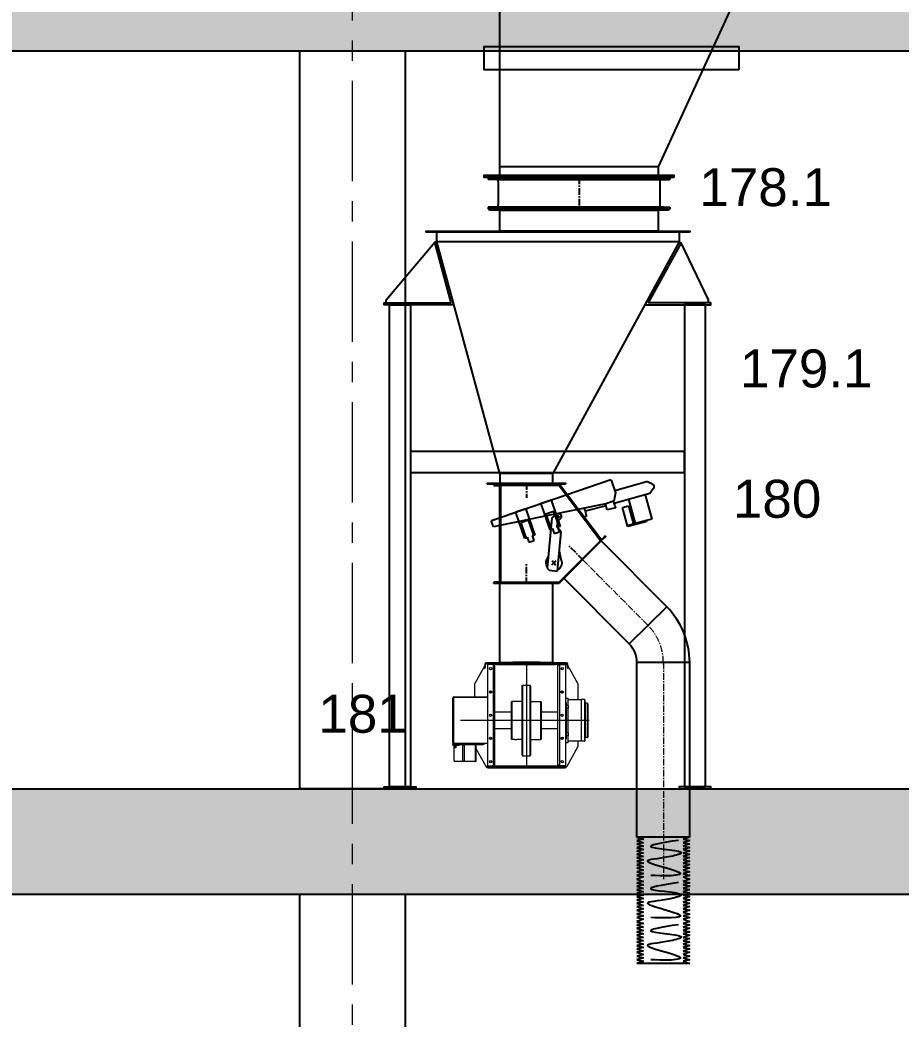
# Model space of a CAD drawing. Header units: millimetres. Extents: x 3220 to 226993, y 817 to 176024.
# Drawn here: x 81045 to 85226, y 23050 to 27788 of the extents above; entities that cross this region are included whole.
import ezdxf

# ---------------------------------------------------------------- set-up
doc = ezdxf.new("R2010")
doc.units = ezdxf.units.MM
doc.linetypes.add('AXES', pattern=[50.8, 31.75, -6.35, 6.35, -6.35])
doc.layers.add('1', color=7, linetype='Continuous')
doc.layers.add('Repère', color=76, linetype='Continuous')
doc.layers.add('Axe', color=1, linetype='AXES', lineweight=9)
doc.layers.add('Gewinde(DIN)', color=160, linetype='Continuous', lineweight=25)
doc.layers.add('Sichtbare Kanten(DIN)', color=7, linetype='Continuous', lineweight=50, true_color=0x3f3f3f)
doc.layers.add('Sichtbare tangentiale Kanten(DIN)', color=7, linetype='Continuous', lineweight=50, true_color=0x3f3f3f)
doc.styles.get("Standard").update_dxf_attribs({"font": 'arial.ttf'})
pattern_1 = [(50, (0, 1000), (546.554, -47.817), [57.15, -628.65]), (355, (0, 1000), (-105.73, 573.17), [45.72, -502.922]), (100.4514, (45.55, 996), (440.824, 525.353), [48.57, -534.27]), (46.1842, (0, 1152.4), (813.237, -126.127), [85.725, -942.975]), (96.6356, (67.8, 1141.9), (712.212, 742.278), [72.855, -801.407]), (351.184, (0, 1152.4), (712.212, 742.28), [68.58, -754.38]), (21, (76.2, 1114.3), (454.843, -306.796), [57.15, -628.65]), (326, (76.2, 1114.3), (185.406, 552.564), [45.72, -502.92]), (71.4514, (114.1, 1088.73), (640.249, 245.768), [48.57, -534.27]), (37.5, (0, 1000), (9.2658, 253.6651), [0, -496.824, 0, -510.54, 0, -504.825]), (7.5, (0, 1000), (200.459, 300.5417), [0, -291.084, 0, -485.394, 0, -192.405]), (327.5, (-169.93, 1000), (406.7718, -17.1862), [0, -190.5, 0, -594.36, 0, -788.67]), (317.5, (-246.13, 1000), (444.3875, 76.2795), [0, -247.65, 0, -394.716, 0, -560.07])]

# ---------------------------------------------------------------- blocks, each defined once
blk = doc.blocks.new('section 9-7')
h = blk.add_hatch()
h.set_pattern_fill('AR-CONC', color=256, scale=3)
h.set_pattern_definition(pattern_1)
h.paths.add_polyline_path([(0, 8500), (-250, 8500), (-250, 4000), (0, 4000)])
h.paths.add_polyline_path([(250, 8500), (0, 8500), (0, 4000), (250, 4000)])
h.paths.add_polyline_path([(0, 9000), (-250, 9000), (-250, 8500), (0, 8500)])
h.paths.add_polyline_path([(3000, 9000), (0, 9000), (0, 8500), (250, 8500), (3000, 8500)])
h.paths.add_polyline_path([(6000, 9000), (3000, 9000), (3000, 8500), (6000, 8500)])
h.paths.add_polyline_path([(9000, 9000), (6000, 9000), (6000, 8500), (9000, 8500)])
h.paths.add_polyline_path([(12000, 9000), (9000, 9000), (9000, 8500), (12000, 8500)])
h.paths.add_polyline_path([(15000, 9000), (12000, 9000), (12000, 8500), (15000, 8500)])
h.paths.add_polyline_path([(15000, 9000), (15000, 8500), (15250, 8500), (17750, 8500), (15000, 8500)])
h.paths.add_polyline_path([(15000, 8500), (14750, 8500), (14750, 4000), (15000, 4000)])
h.paths.add_polyline_path([(15250, 8500), (15000, 8500), (15000, 4000), (15250, 4000)])
h.paths.add_polyline_path([(15250, 9000), (15000, 9000), (15000, 8500), (15250, 8500)], flags=17)
h = blk.add_hatch()
h.set_pattern_fill('AR-CONC', color=256, scale=3)
h.set_pattern_definition(pattern_1)
h.paths.add_polyline_path([(0, 4500), (-250, 4500), (-250, 0), (0, 0)])
h.paths.add_polyline_path([(250, 4500), (0, 4500), (0, 0), (250, 0)])
h.paths.add_polyline_path([(0, 5000), (-250, 5000), (-250, 4500), (0, 4500)])
h.paths.add_polyline_path([(3000, 5000), (0, 5000), (0, 4500), (250, 4500), (3000, 4500)])
h.paths.add_polyline_path([(6000, 5000), (3000, 5000), (3000, 4500), (3250, 4500), (6000, 4500)])
h.paths.add_polyline_path([(9000, 5000), (6000, 5000), (6000, 4500), (6250, 4500), (9000, 4500)])
h.paths.add_polyline_path([(12000, 5000), (9000, 5000), (9000, 4500), (9250, 4500), (12000, 4500)])
h.paths.add_polyline_path([(15000, 5000), (12000, 5000), (12000, 4500), (12250, 4500), (15000, 4500)])
h.paths.add_polyline_path([(14750, 5000), (15000, 5000), (15000, 4500), (14750, 4500)])
h.paths.add_polyline_path([(15000, 5000), (14750, 5000), (14750, 4500), (15000, 4500)], flags=17)
h.paths.add_polyline_path([(15250, 5000), (15000, 5000), (15000, 4500), (15250, 4500)])
h.paths.add_polyline_path([(15250, 4500), (15000, 4500), (15000, 0), (15250, 0)])
h.paths.add_polyline_path([(15000, 4500), (14750, 4500), (14750, 0), (15000, 0)])
blk.add_line((250, 8500), (14750, 8500))
at = {"color": 0}
for points in [[(5750, 8500), (6250, 8500), (6250, 5000), (5750, 5000)], [(5750, 4500), (6250, 4500), (6250, 0), (5750, 0)]]:
    blk.add_lwpolyline(points, close=True, dxfattribs=at)
for points in [[(-250, 0), (-250, 5000), (15250, 5000)], [(250, 0), (250, 4500), (15250, 4500)]]:
    blk.add_lwpolyline(points)
at = {"layer": 'Axe', "ltscale": 15}
blk.add_line((6000, -500), (6000, 33046.2), dxfattribs=at)
blk = doc.blocks.new('cone produit finie  L')
at = {"color": 1}
for p, q in [((0, 0), (0, -50)), ((3000, 0), (3000, -50))]:
    blk.add_line(p, q, dxfattribs=at)
at = {"color": 4}
for p, q in [((100, 0), (2900, 0)), ((375, -560), (100, 0)), ((1575, -2399.8), (2900, 0)), ((375, -1844.8), (375, -560)), ((375, -2399.8), (375, -1844.8)), ((275, -4249.8), (275, -2399.8)), ((275, -2399.8), (1675, -2399.8)), ((1675, -2399.8), (675, -4249.8)), ((275, -4289.8), (275, -4249.8)), ((275, -4249.8), (675, -4249.8)), ((675, -4289.8), (675, -4249.8))]:
    blk.add_line(p, q, dxfattribs=at)
for points in [[(290, -799.8), (2645.1, -799.8), (2645.1, -689.8), (290, -689.8)], [(290, -1449.8), (2313.3, -1453.4), (2313.3, -1343.4), (290, -1339.8)], [(290, -2054.8), (2007.9, -2054.8), (2007.9, -1944.8), (290, -1944.8)], [(200, -2654.8), (1617.9, -2654.8), (1617.9, -2544.8), (200, -2544.8)], [(200, -3154.8), (1366, -3154.8), (1366, -3044.8), (200, -3044.8)], [(200, -3654.8), (1114.1, -3654.8), (1114.1, -3544.8), (200, -3544.8)], [(200, -4299.8), (750, -4299.8), (750, -4289.8), (200, -4289.8)]]:
    blk.add_lwpolyline(points, close=True, dxfattribs=at)
blk = doc.blocks.new('cône produit finie 2 L')
at = {"color": 1}
for p, q in [((0, 0), (0, -50)), ((3000, 0), (3000, -50))]:
    blk.add_line(p, q, dxfattribs=at)
at = {"color": 4}
for p, q in [((800, -1339.8), (100, 0)), ((100, 0), (2900, 0)), ((2200, -1339.8), (2900, 0)), ((800, -2399.8), (800, -1339.8)), ((2200, -2399.8), (2200, -1339.8)), ((2200, -1944.8), (800, -1944.8)), ((700, -4249.8), (700, -2399.8)), ((700, -2399.8), (2300, -2399.8)), ((2300, -2399.8), (1450, -4249.8)), ((700, -4289.8), (700, -4249.8)), ((1450, -4249.8), (700, -4249.8)), ((1450, -4249.8), (1450, -4289.8))]:
    blk.add_line(p, q, dxfattribs=at)
for points in [[(2635.5, -799.8), (364.5, -799.8), (364.5, -689.8), (2635.5, -689.8)], [(2285, -1449.8), (715, -1449.8), (715, -1339.8), (2285, -1339.8)], [(2285, -2054.8), (715, -2054.8), (715, -1944.8), (2285, -1944.8)], [(2261.7, -2789.8), (625, -2789.8), (625, -2679.8), (2261.7, -2679.8)], [(2047.6, -3289.8), (625, -3289.8), (625, -3179.8), (2047.6, -3179.8)], [(1833.5, -3789.8), (625, -3789.8), (625, -3679.8), (1833.5, -3679.8)], [(1525, -4299.8), (625, -4299.8), (625, -4289.8), (1525, -4289.8)]]:
    blk.add_lwpolyline(points, close=True, dxfattribs=at)
blk = doc.blocks.new('157')
at = {"color": 6}
for p, q in [((-431.5, 0), (-431.5, -9.3)), ((413, 0), (-431.5, 0)), ((-413, 0), (431.5, 0)), ((-375, -9.3), (-375, 0)), ((375, -9.3), (375, 0)), ((431.5, 0), (431.5, -9.3)), ((-381.9, -9.3), (-431.5, -9.3)), ((-383, -20.8), (-383, -129.2)), ((-381.9, -9.3), (401, -9.3)), ((381.9, -9.3), (431.5, -9.3)), ((383, -20.8), (383, -129.2)), ((-431.5, -140.7), (-431.5, -150)), ((-381.9, -140.7), (-431.5, -140.7)), ((401, -140.7), (-381.9, -140.7)), ((-375, -140.7), (-375, -150)), ((375, -140.7), (375, -150)), ((381.9, -140.7), (431.5, -140.7)), ((431.5, -140.7), (431.5, -150)), ((413, -150), (-431.5, -150)), ((-413, -150), (431.5, -150))]:
    blk.add_line(p, q, dxfattribs=at)
for centre, start, end in [((-394.5, -20.8), 0, 90), ((394.5, -20.8), 90, 180), ((-394.5, -129.2), 270, 0), ((394.5, -129.2), 180, 270)]:
    blk.add_arc(centre, 11.5, start, end, dxfattribs=at)
at = {"layer": 'Axe', "lineweight": -3}
blk.add_line((0, 0), (0, -150), dxfattribs=at)
blk = doc.blocks.new('178.1 L')
blk.add_blockref('157', (0, 0))
blk = doc.blocks.new('179.1 L')
at = {"color": 34}
for p, q in [((475, -110), (475, -155)), ((-675, -155, 0), (-684.6, -157.6, 0)), ((475, -155), (-675, -155)), ((475, -155), (-125, -1255, 0)), ((483.8, -159.8), (328.2, -445, 0)), ((-125, -1255, 0), (-375, -1255, 0)), ((-125, -1300, 0), (-125, -1255, 0))]:
    blk.add_line(p, q, dxfattribs=at)
for points in [[(425, -6), (-425, -6), (-425, 0), (425, 0)], [(-375, -6), (375, -6), (375, -105), (-375, -105)], [(-800, -2740.2), (-900, -2740.2), (-900, -455), (-800, -455)], [(-775, -2750.2), (-925, -2750.2), (-925, -2740.2), (-775, -2740.2)]]:
    blk.add_lwpolyline(points, close=True, dxfattribs=at)
at = {"color": 34, "elevation": 0}
for points in [[(525, -110), (-725, -110), (-725, -105), (525, -105)], [(500, -2740.2), (600, -2740.2), (600, -455), (500, -455)], [(-800, -1150.2), (-800, -1250.2), (500, -1250.2), (500, -1150.2)], [(-65, -1305), (-435, -1305), (-435, -1300), (-65, -1300)], [(475, -2750.2), (625, -2750.2), (625, -2740.2), (475, -2740.2)]]:
    blk.add_lwpolyline(points, close=True, dxfattribs=at)
for points in [[(-375, -1255), (-675, -155), (-675, -110)], [(-606.3, -445), (-684.6, -157.6)], [(475, -155), (483.8, -159.8)], [(615, -445), (615, -430), (483.8, -159.8)], [(311.4, -455), (625, -455), (625, -445), (328.2, -445)], [(-375, -1255), (-375, -1300)]]:
    blk.add_lwpolyline(points, dxfattribs=at)
at = {"color": 34}
for points in [[(-915, -445), (-915, -430), (-684.6, -157.6)], [(-593.2, -455), (-925, -455), (-925, -445), (-606.3, -445)]]:
    blk.add_lwpolyline(points, dxfattribs=at)
blk = doc.blocks.new('101 1')
for p, q in [((-35446.8, 296053.1, 0), (-35448.9, 296050.9, 0)), ((-35448.9, 296050.9, 0), (-35433.8, 296035.8, 0)), ((-35446.8, 296053.1, 0), (-35432.1, 296038.4, 0)), ((-35425.3, 296038.7, 0), (-35420.8, 296044.7, 0)), ((-35432.1, 296038.4, 0), (-35431.9, 296038.2, 0))]:
    blk.add_line(p, q)
for centre, radius, start, end in [((-35428.9, 296042.3, 0), 8.08, 232.9996, 315), ((-35428.9, 296042.3, 0), 8.08, 232.9996, 315), ((-35428.9, 296042.2, 0), 5.01, 230.8139, 315.4498), ((-35428.9, 296042.3, 0), 5.05, 315, 315.2762)]:
    blk.add_arc(centre, radius, start, end)
at = {"layer": '1', "color": 5, "linetype": 'Continuous'}
for p, q in [((-35667.9, 296301.3, 0), (-35642.8, 296311.2, 0)), ((-35491.8, 296268.4, 0), (-35642.8, 296311.2, 0)), ((-35475, 296317.2, 0), (-35495.2, 296258.5, 0)), ((-35474, 296320, 0), (-35475, 296317.2, 0)), ((-35474, 296320, 0), (-35154.7, 296210.1, 0)), ((-35674.7, 296276.7, 0), (-35658.2, 296255.3, 0)), ((-35636.1, 296249.1, 0), (-35668.1, 296133.5, 0)), ((-35658.2, 296255.3, 0), (-35489.6, 296207.6, 0)), ((-35495.2, 296258.5, 0), (-35487.7, 296218.9, 0)), ((-35591, 296112.2, 0), (-35559.1, 296227.2, 0)), ((-35557.3, 296196.2, 0), (-35581.3, 296109.5, 0)), ((-35528.4, 296188.2, 0), (-35557.3, 296196.2, 0)), ((-35552.4, 296101.5, 0), (-35528.4, 296188.2, 0)), ((-35491.7, 296199.8, 0), (-35495.2, 296187.3, 0)), ((-35495.2, 296187.3, 0), (-35456.6, 296176.7, 0)), ((-35491.7, 296199.8, 0), (-35486.5, 296218.5, 0)), ((-35487.7, 296218.9, 0), (-35486.5, 296218.5, 0)), ((-35486.5, 296218.5, 0), (-35449.8, 296205.9, 0)), ((-35456.6, 296176.7, 0), (-35448.6, 296205.7, 0)), ((-35451, 296196.9, 0), (-35351.7, 296170.5, 0)), ((-35449.8, 296205.9, 0), (-35175.4, 296149.8, 0)), ((-35190.6, 296222.4, 0), (-35233.3, 296098.5, 0)), ((-35142.4, 296209, 0), (-35189.7, 296225.2, 0)), ((-35186, 296082.3, 0), (-35143.4, 296206.1, 0)), ((-35154.7, 296210.1, 0), (-34907.1, 296124.9, 0)), ((-35143.4, 296206.1, 0), (-35142.4, 296209, 0)), ((-35351.7, 296170.5, 0), (-35357, 296151.6, 0)), ((-35353.1, 296145.4, 0), (-35346, 296144, 0)), ((-35351.7, 296170.5, 0), (-35347.7, 296185, 0)), ((-35227.9, 296098.8, 0), (-35203.5, 296169.7, 0)), ((-35213.7, 296156.4, 0), (-35192.7, 296138.7, 0)), ((-35203.5, 296169.7, 0), (-35165.7, 296156.7, 0)), ((-35192.7, 296138.7, 0), (-35171.2, 295901.1, 0)), ((-35165.7, 296156.7, 0), (-35190.1, 296085.8, 0)), ((-35175.4, 296149.8, 0), (-34916.3, 296096.9, 0)), ((-35070.7, 296181.1, 0), (-35113.3, 296057.2, 0)), ((-35069.7, 296183.9, 0), (-35070.7, 296181.1, 0)), ((-35022.4, 296167.7, 0), (-35069.7, 296183.9, 0)), ((-35066.1, 296041, 0), (-35023.4, 296164.8, 0)), ((-35023.4, 296164.8, 0), (-35022.4, 296167.7, 0)), ((-35668.1, 296133.5, 0), (-35642.8, 296126.5, 0)), ((-35642.8, 296126.5, 0), (-35643.9, 296122.5, 0)), ((-35643.9, 296122.5, 0), (-35553.5, 296097.5, 0)), ((-35552.4, 296101.5, 0), (-35642.8, 296126.5, 0)), ((-35642.8, 296126.5, 0), (-35591, 296112.2, 0)), ((-35581.3, 296109.5, 0), (-35552.4, 296101.5, 0)), ((-35233.3, 296098.5, 0), (-35221.9, 296094.6, 0)), ((-35229.4, 296072.9, 0), (-35221.3, 296096.5, 0)), ((-35221.3, 296096.5, 0), (-35227.9, 296098.8, 0)), ((-35227.1, 296085.3, 0), (-35218.9, 296095.1, 0)), ((-35218.9, 296095.1, 0), (-35222.1, 296130, 0)), ((-35108, 296057.5, 0), (-35083.5, 296128.4, 0)), ((-35083.5, 296128.4, 0), (-35045.7, 296115.4, 0)), ((-35045.7, 296115.4, 0), (-35070.1, 296044.5, 0)), ((-34916.3, 296096.9, 0), (-34907.7, 296121.9, 0)), ((-34907.7, 296121.9, 0), (-34906.7, 296124.8, 0)), ((-35237, 296073.4, 0), (-35227.1, 296085.3, 0)), ((-35220.1, 295886.7, 0), (-35237, 296073.4, 0)), ((-35204.8, 296064.4, 0), (-35229.4, 296072.9, 0)), ((-35196.7, 296088.1, 0), (-35204.8, 296064.4, 0)), ((-35197.3, 296086.2, 0), (-35186, 296082.3, 0)), ((-35190.1, 296085.8, 0), (-35196.7, 296088.1, 0)), ((-35113.3, 296057.2, 0), (-35102, 296053.3, 0)), ((-35109.5, 296031.6, 0), (-35101.3, 296055.2, 0)), ((-35101.3, 296055.2, 0), (-35108, 296057.5, 0)), ((-35076.8, 296046.8, 0), (-35084.9, 296023.1, 0)), ((-35077.4, 296044.9, 0), (-35066.1, 296041, 0)), ((-35070.1, 296044.5, 0), (-35076.8, 296046.8, 0)), ((-35084.9, 296023.1, 0), (-35109.5, 296031.6, 0)), ((-35240, 295934.6, 0), (-35229.3, 295979.4, 0)), ((-35176.2, 295956.7, 0), (-35169.3, 295941.1, 0)), ((-35180.2, 295890.3, 0), (-35220.1, 295886.7, 0)), ((-35171.2, 295901.1, 0), (-35180.2, 295890.3, 0))]:
    blk.add_line(p, q, dxfattribs=at)
at = {"layer": '1', "linetype": 'Continuous'}
for p, q in [((-35424.1, 296030.4, 0), (-35228.2, 296291.1, 0)), ((-35319.3, 296174.8, 0), (-35230.5, 296292.9, 0)), ((-35312.5, 296188.4, 0), (-35231.6, 296295.9, 0)), ((-35231.6, 296295.9, 0), (-35197.6, 296295.9, 0)), ((-35230.5, 296292.9, 0), (-35197.6, 296292.9, 0)), ((-35228.2, 296291.1, 0), (-35230.5, 296292.9, 0)), ((-35228.2, 296291.1, 0), (-35226.8, 296292.9, 0)), ((-34917.7, 296298.9, 0), (-35227.7, 296298.9, 0)), ((-35227.7, 296298.9, 0), (-35227.7, 296295.9, 0)), ((-35227.7, 296295.9, 0), (-34917.7, 296295.9, 0)), ((-35227.6, 296295.9, 0), (-35227.6, 296292.9, 0)), ((-34947.6, 296295.9, 0), (-35227.6, 296295.9, 0)), ((-35227.6, 296292.9, 0), (-35226.8, 296292.9, 0)), ((-35226.8, 296292.9, 0), (-34947.6, 296292.9, 0)), ((-34947.6, 296292.9, 0), (-34950.6, 296292.9, 0)), ((-34950.6, 296292.9, 0), (-34950.6, 296139.9, 0)), ((-34947.6, 296292.9, 0), (-34947.6, 296295.9, 0)), ((-34947.6, 296139.6, 0), (-34947.6, 296292.9, 0)), ((-34944.6, 296289.9, 0), (-34944.6, 296041.9, 0)), ((-34917.6, 296295.9, 0), (-34941.6, 296295.9, 0)), ((-34917.6, 296292.9, 0), (-34941.6, 296292.9, 0)), ((-34917.7, 296295.9, 0), (-34917.7, 296298.9, 0)), ((-34917.6, 296295.9, 0), (-34917.6, 296292.9, 0)), ((-35420.8, 296044.7, 0), (-35312.5, 296188.4, 0)), ((-35428.1, 296030.1, 0), (-35319.3, 296174.8, 0)), ((-34950.6, 296140.6, 0), (-34950.6, 295833.9, 0)), ((-34947.6, 295833.9, 0), (-34947.6, 296139.6, 0)), ((-35428.1, 296030.1, 0), (-35229.7, 295831.7, 0)), ((-35227.6, 295833.9, 0), (-35426.2, 296032.5, 0)), ((-34944.6, 296041.9, 0), (-34944.6, 295861.9, 0)), ((-34944.6, 295861.9, 0), (-34944.6, 295836.9, 0)), ((-35229.7, 295831.7, 0), (-35227.6, 295833.9, 0)), ((-35227.6, 295833.9, 0), (-35227.6, 295830.9, 0)), ((-34950.6, 295833.9, 0), (-35227.6, 295833.9, 0)), ((-34917.6, 295830.9, 0), (-35227.6, 295830.9, 0)), ((-35227.6, 295830.9, 0), (-35227.6, 295827.9, 0)), ((-35227.6, 295830.9, 0), (-34947.6, 295830.9, 0)), ((-35227.6, 295827.9, 0), (-34917.6, 295827.9, 0)), ((-34950.6, 295833.9, 0), (-34947.6, 295833.9, 0)), ((-34947.6, 295830.9, 0), (-34947.6, 295833.9, 0)), ((-34941.6, 295833.9, 0), (-34917.6, 295833.9, 0)), ((-34941.6, 295830.9, 0), (-34917.6, 295830.9, 0)), ((-34917.6, 295833.9, 0), (-34917.6, 295830.9, 0)), ((-34917.6, 295827.9, 0), (-34917.6, 295830.9, 0))]:
    blk.add_line(p, q, dxfattribs=at)
at = {"layer": '1', "color": 1, "linetype": 'AXES'}
for p, q in [((-35072.6, 296303.3, 0), (-35072.6, 296233.5, 0)), ((-35223.4, 296144.9, 0), (-35230.8, 296144.2, 0)), ((-35222.7, 296137.5, 0), (-35224.1, 296152.3, 0)), ((-35216, 296145.6, 0), (-35223.4, 296144.9, 0)), ((-35342.4, 295938.1, 0), (-35272.2, 296008.7, 0)), ((-35203.6, 295925.9, 0), (-35214.1, 295934.7, 0)), ((-35203.6, 295925.9, 0), (-35212.4, 295915.4, 0)), ((-35194.7, 295936.4, 0), (-35203.6, 295925.9, 0)), ((-35193.1, 295917, 0), (-35203.6, 295925.9, 0)), ((-35072.6, 295824.4, 0), (-35072.6, 295923.4, 0))]:
    blk.add_line(p, q, dxfattribs=at)
at = {"layer": '1', "color": 3, "linetype": 'Continuous'}
for p, q in [((-35189.7, 296225.2, 0), (-35190.6, 296222.4, 0)), ((-35553.5, 296097.5, 0), (-35552.4, 296101.5, 0))]:
    blk.add_line(p, q, dxfattribs=at)
at = {"layer": '1', "color": 5, "linetype": 'Continuous'}
for centre, radius, start, end in [((-35662.1, 296286.4, 0), 16, 111.3918, 217.6823), ((-35352.2, 296150.3, 0), 5, 164.537, 258.8262), ((-35223.4, 296144.9, 0), 15, 49.8644, 275.1781), ((-35203.6, 295925.9, 0), 37.5, 166.4918, 242.9464), ((-35203.6, 295925.9, 0), 37.5, 330.7032, 23.9905)]:
    blk.add_arc(centre, radius, start, end, dxfattribs=at)
at = {"layer": '1', "linetype": 'Continuous'}
for centre, radius, start, end in [((-34941.6, 296289.9, 0), 6, 90, 180), ((-34941.6, 296289.9, 0), 3, 90, 180), ((-34941.6, 295836.9, 0), 6, 180, 270), ((-34941.6, 295836.9, 0), 3, 180, 270)]:
    blk.add_arc(centre, radius, start, end, dxfattribs=at)
blk = doc.blocks.new('180')
at = {"color": 2}
blk.add_blockref('101 1', (35072.7, -296298.9, 0), dxfattribs=at)
blk = doc.blocks.new('TKF 300 tondeur R')
at = {"color": 1, "lineweight": 0}
for p, q in [((0, 265.5), (0, -224.5)), ((298.6, 0), (-311.9, 0))]:
    blk.add_line(p, q, dxfattribs=at)
at = {"layer": 'Gewinde(DIN)', "color": 5, "lineweight": 0}
for p, q in [((-339.8, -116.5), (-339.8, -129.5)), ((-333.2, -129.5), (-333.2, -116.5))]:
    blk.add_line(p, q, dxfattribs=at)
at = {"layer": 'Sichtbare Kanten(DIN)', "color": 5, "lineweight": 0}
for p, q in [((-197, 260.1), (-245, 175)), ((-198.2, 246.6), (-197.3, 256.6)), ((-198.2, 246.6), (-196.2, 246.4)), ((-196.2, 268.8), (-197.3, 256.6)), ((-195.3, 256.4), (-196.2, 246.4)), ((-194.2, 268.7), (-195.3, 256.4)), ((-192.9, 267.4), (-194.6, 264.3)), ((-0.1, 277.5), (-192.3, 272.5)), ((-0.1, 275.5), (-192.3, 270.5)), ((-158, 270.5), (-185, 270.5)), ((-185, 270.5), (-185, 266.5)), ((-158, 266.5), (-185, 266.5)), ((-158, 266), (-185, 266)), ((-185, 266), (-185, -216)), ((-158, 270.5), (-158, 266.5)), ((-158, 262.5), (-158, 266)), ((-158, 262.5), (-150, 262.5)), ((-150, -212.5), (-150, 262.5)), ((-149.5, 269.5), (-139.5, 269.5)), ((-149.5, 269.5), (-149.5, 265.5)), ((-139.5, 265.5), (-149.5, 265.5)), ((-139.5, 269.5), (139.5, 269.5)), ((-139.5, 265.5), (139.5, 265.5)), ((-115.9, 272.5), (115.9, 272.5)), ((192.3, 272.5), (0.1, 277.5)), ((192.3, 270.5), (0.1, 275.5)), ((139.5, 269.5), (149.5, 269.5)), ((149.5, 265.5), (139.5, 265.5)), ((149.5, 265.5), (149.5, 269.5)), ((158, 262.5), (150, 262.5)), ((150, -212.5), (150, 262.5)), ((158, 270.5), (185, 270.5)), ((158, 270.5), (158, 266.5)), ((158, 266.5), (185, 266.5)), ((158, 266), (185, 266)), ((158, 262.5), (158, 266)), ((185, 270.5), (185, 266.5)), ((185, 266), (185, -216)), ((194.6, 264.3), (192.9, 267.4)), ((195.3, 256.4), (194.2, 268.7)), ((196.2, 246.4), (195.3, 256.4)), ((197.3, 256.6), (196.2, 268.8)), ((196.2, 246.4), (198.2, 246.6)), ((245, 175), (197, 260.1)), ((197.3, 256.6), (198.2, 246.6)), ((-245, 112.5), (-245, 175)), ((-20, 162.5), (-18, 167.5)), ((-20, -162.5), (-20, 162.5)), ((-18, 167.5), (-18, -167.5)), ((-18, 167.5), (18, 167.5)), ((18, -167.5), (18, 167.5)), ((20, 162.5), (18, 167.5)), ((20, 162.5), (20, -162.5)), ((245, 175), (245, 98.5)), ((-343.9, 107.9), (-348.5, 107.9)), ((-348.5, -106.9), (-348.5, 107.9)), ((-343.9, 112.5), (-185, 112.5)), ((-343.9, 110.5), (-343.9, 112.5)), ((-185, 110.5), (-343.9, 110.5)), ((-343.9, 110), (-185, 110)), ((-343.9, 107.9), (-343.9, 110)), ((-245, 110), (-245, 110.5)), ((-175.5, 134.5), (-169.9, 134.5)), ((-168.5, 131.4), (-169.6, 129.5)), ((-168.5, 129.7), (-168.5, 140.3)), ((-165.5, 138.2), (-165.5, 131.8)), ((165.5, 131.8), (165.5, 138.2)), ((168.5, 140.3), (168.5, 129.7)), ((168.5, 131.4), (169.6, 129.5)), ((175.5, 134.5), (169.9, 134.5)), ((185, 105), (190.2, 105)), ((190.2, 105), (198.5, 105)), ((198.5, 70.9), (198.5, 105)), ((259.7, 98.5), (198.5, 98.5)), ((259.7, 99), (259.7, -99)), ((275.6, 99), (259.7, 99)), ((277.6, 97), (277.6, -97)), ((-70, 89), (-69, 90)), ((-70, -89), (-70, 89)), ((-69, 90), (-69, -90)), ((-20, 90), (-69, 90)), ((20, 90), (69, 90)), ((69, -90), (69, 90)), ((70, 89), (69, 90)), ((70, 89), (70, -89)), ((190.2, 0), (190.2, 85)), ((198.5, 58.7), (190.2, 58.7)), ((198.5, 70.9), (198.5, 58.7)), ((198.5, -58.7), (198.5, 58.7)), ((288.8, 81.5), (278.6, 81.5)), ((291.6, 78.8), (291.6, -78.7)), ((-173.5, 20.8), (-173.5, 29.2)), ((-165.5, 28.2), (-165.5, 21.8)), ((-70, 40), (-150, 40)), ((70, 45), (71.2, 45)), ((71.2, 45), (71.2, 40)), ((150, 40), (71.2, 40)), ((165.5, 21.8), (165.5, 28.2)), ((173.5, 29.2), (173.5, 20.8)), ((-70, -40), (-150, -40)), ((150, -40), (70, -40)), ((190.2, -85), (190.2, 0)), ((-173.5, -87.5), (-173.5, -80.8)), ((-173.5, -89.2), (-173.5, -87.5)), ((-165.5, -81.8), (-165.5, -88.2)), ((-70, -89), (-69, -90)), ((-54.2, -90), (-69, -90)), ((-20, -90), (-45.8, -90)), ((20, -90), (69, -90)), ((70, -89), (69, -90)), ((165.5, -88.2), (165.5, -81.8)), ((173.5, -80.8), (173.5, -87.5)), ((173.5, -87.5), (173.5, -89.2)), ((198.5, -58.7), (190.2, -58.7)), ((198.5, -58.7), (198.5, -70.9)), ((198.5, -105), (198.5, -70.9)), ((288.8, -81.5), (278.6, -81.5)), ((-343.9, -106.9), (-348.5, -106.9)), ((-348.5, -111.5), (-343.5, -111.5)), ((-348.5, -111.5), (-348.5, -114.5)), ((-343.5, -114.5), (-348.5, -114.5)), ((-348.3, -116.5), (-348.3, -114.5)), ((-348.3, -116.5), (-348.2, -116.5)), ((-348.2, -114.5), (-348.2, -116.5)), ((-348.2, -116.5), (-330.2, -116.5)), ((-343.9, -109), (-343.9, -106.9)), ((-185, -109), (-343.9, -109)), ((-343.9, -109.5), (-326.5, -109.5)), ((-343.9, -111.5), (-343.9, -109.5)), ((-343.5, -111.5), (-204.5, -111.5)), ((-343.5, -114.5), (-204.5, -114.5)), ((-342.6, -189.5), (-342.6, -119.5)), ((-340.5, -128.7), (-340.5, -116.5)), ((-340.5, -128.7), (-332.5, -128.7)), ((-339.7, -129.5), (-340.5, -128.7)), ((-333.3, -129.5), (-339.7, -129.5)), ((-333.3, -129.5), (-332.5, -128.7)), ((-332.5, -128.7), (-332.5, -116.5)), ((-331.8, -119.5), (-332.5, -119.5)), ((-331.8, -118.5), (-331.8, -119.5)), ((-330.2, -116.5), (-321, -116.5)), ((-326.5, -109.5), (-326.5, -111.5)), ((-319.3, -119.5), (-319.3, -118.5)), ((-318.3, -119.5), (-319.3, -119.5)), ((-318.3, -114.5), (-318.3, -119.5)), ((-245, -111.5), (-245, -109)), ((-240.4, -114.5), (-240.4, -194.5)), ((-240.4, -133.2), (-192.9, -217.4)), ((185, -105), (190.2, -105)), ((190.2, -105), (198.5, -105)), ((192.9, -217.4), (245, -125)), ((259.7, -98.5), (198.5, -98.5)), ((245, -98.5), (245, -125)), ((275.6, -99), (259.7, -99)), ((-20, -162.5), (-18, -167.5)), ((-18, -167.5), (18, -167.5)), ((20, -162.5), (18, -167.5)), ((-302, -194.5), (-339.9, -194.5)), ((-295, -194.5), (-302, -194.5)), ((-240.8, -194.5), (-295, -194.5)), ((-240.8, -194.5), (-240.4, -194.5)), ((-185, -216), (-158, -216)), ((-158, -216.5), (-185, -216.5)), ((-185, -220.5), (-185, -216.5)), ((-158, -220.5), (-185, -220.5)), ((185, -220.5), (-185, -220.5)), ((-185, -220.5), (-185, -224.5)), ((-185, -224.5), (185, -224.5)), ((-166, -196), (-166, -191.2)), ((-166, -198), (-166, -196)), ((-166, -198), (-165.4, -198)), ((-158, -216), (-158, -212.5)), ((-158, -212.5), (-150, -212.5)), ((-158, -220.5), (-158, -216.5)), ((-149.5, -215.5), (-139.5, -215.5)), ((-149.5, -215.5), (-149.5, -219.5)), ((-139.5, -219.5), (-149.5, -219.5)), ((-139.5, -215.5), (139.5, -215.5)), ((-139.5, -219.5), (139.5, -219.5)), ((139.5, -215.5), (149.5, -215.5)), ((149.5, -219.5), (139.5, -219.5)), ((149.5, -219.5), (149.5, -215.5)), ((158, -212.5), (150, -212.5)), ((158, -216), (158, -212.5)), ((185, -216), (158, -216)), ((158, -216.5), (185, -216.5)), ((158, -220.5), (158, -216.5)), ((158, -220.5), (185, -220.5)), ((165.4, -198), (166, -198)), ((166, -196), (166, -191.2)), ((166, -196), (166, -198)), ((185, -220.5), (185, -216.5)), ((185, -220.5), (185, -224.5))]:
    blk.add_line(p, q, dxfattribs=at)
for centre in [(-170, 245), (170, 245), (-170, 135), (170, 135), (-170, 25), (170, 25), (-170, -85), (170, -85), (-170, -195), (170, -195)]:
    blk.add_circle(centre, 5.5, dxfattribs=at)
for centre, radius, start, end in [((-192.2, 268.5), 4, 91.5, 175), ((-192.2, 268.5), 2, 91.5, 175), ((-184.2, 262.5), 10, 126.3122, 150.5725), ((-158, 262.5), 8, 0, 90), ((-158, 262.5), 4, 0, 90), ((0, 273.5), 4, 88.5, 91.5), ((0, 273.5), 2, 88.5, 91.5), ((158, 262.5), 8, 90, 180), ((158, 262.5), 4, 90, 180), ((184.2, 262.5), 10, 29.4275, 53.6878), ((192.2, 268.5), 4, 5, 88.5), ((192.2, 268.5), 2, 5, 88.5), ((-343.9, 107.9), 4.6, 90, 180), ((-343.9, 107.9), 2.6, 90, 180), ((275.6, 97), 2, 0, 90), ((278.6, 82.5), 1, 180, 270), ((288.8, 78.8), 2.75, 0, 90), ((278.6, -82.5), 1, 90, 180), ((288.8, -78.7), 2.75, 270, 0), ((-343.9, -106.9), 4.6, 180, 270), ((-343.9, -106.9), 2.6, 180, 270), ((-204.5, -108.5), 6, 270, 355.2198), ((-204.5, -108.5), 3, 270, 350.4059), ((275.6, -97), 2, 270, 0), ((-184.2, -212.5), 10, 209.4275, 265.1797), ((-158, -212.5), 4, 270, 0), ((-158, -212.5), 8, 270, 0), ((158, -212.5), 8, 180, 270), ((158, -212.5), 4, 180, 270), ((184.2, -212.5), 10, 274.8203, 330.5725)]:
    blk.add_arc(centre, radius, start, end, dxfattribs=at)
for centre, major_axis, ratio, start_param, end_param in [((-339.9, -119.5), (0, 5), 0.529919, 0.927295, 1.570796), ((-333.5, -118.5), (0, -2), 0.848048, 1.570796, 2.489627), ((-321, -118.5), (0, 4), 0.848048, 5.33487, 6.283185), ((-321, -118.5), (0, 2), 0.848048, 4.712389, 6.283185), ((-320.4, -118.5), (0, 4), 0.842966, 5.615265, 6.283185), ((-339.9, -189.5), (0, -5), 0.529919, 4.712389, 6.283185)]:
    blk.add_ellipse(centre, major_axis=major_axis, ratio=ratio, start_param=start_param, end_param=end_param, dxfattribs=at)
for points, weights in [([(-169.9, 134.5), (-169, 137.7), (-169, 140.4)], [1, 1.08361995156, 1.07684207552]), ([(-169.6, 129.5), (-168.4, 132), (-169.9, 134.5)], [1.02248935029, 1.14249247398, 1]), ([(169, 140.4), (169, 137.7), (169.9, 134.5)], [1.07684207552, 1.08361995156, 1]), ([(169.9, 134.5), (168.4, 132), (169.6, 129.5)], [1, 1.14249247398, 1.02248935029])]:
    blk.add_rational_spline(points, weights, degree=2, dxfattribs=at)
for points, knots in [([(71.2, 40), (71.2, 40), (70.9, 39.9), (70.2, 39.7), (70.1, 39.7), (70, 39.7)], [-1.6667211, -1.6667211, -1.6667211, -1.6667211, -1.250084, -1.250084, -1.1689633, -1.1689633, -1.1689633, -1.1689633]), ([(-54.2, -90), (-54.2, -90), (-54.1, -90), (-53.7, -90), (-53.3, -90), (-52.6, -89.9), (-52.1, -89.9), (-51.1, -89.9), (-50.5, -89.9), (-49.5, -89.9), (-48.9, -89.9), (-47.9, -89.9), (-47.4, -89.9), (-46.7, -90), (-46.3, -90), (-45.9, -90), (-45.8, -90), (-45.8, -90)], [0.631123, 0.631123, 0.631123, 0.631123, 0.788904, 0.788904, 0.946685, 0.946685, 1.104466, 1.104466, 1.262247, 1.262247, 1.420027, 1.420027, 1.577808, 1.577808, 1.735589, 1.735589, 1.89337, 1.89337, 1.89337, 1.89337])]:
    blk.add_open_spline(points, degree=3, knots=knots, dxfattribs=at)
at = {"layer": 'Sichtbare tangentiale Kanten(DIN)', "color": 5, "lineweight": 0}
for p, q in [((-195.3, 256.4), (-197.3, 256.6)), ((-194.2, 268.7), (-196.2, 268.8)), ((-192.3, 270.5), (-192.3, 272.5)), ((-158, 262.5), (-158, -212.5)), ((-139.5, 265.5), (-139.5, 269.5)), ((-0.1, 275.5), (-0.1, 277.5)), ((0.1, 275.5), (0.1, 277.5)), ((139.5, 269.5), (139.5, 265.5)), ((158, 262.5), (158, -212.5)), ((192.3, 270.5), (192.3, 272.5)), ((194.2, 268.7), (196.2, 268.8)), ((197.3, 256.6), (195.3, 256.4)), ((-343.9, -106.9), (-343.9, 107.9)), ((275.6, 99), (275.6, -99)), ((185, 85), (190.2, 85)), ((198.5, 70.9), (190.2, 70.9)), ((278.6, 81.5), (278.6, -81.5)), ((288.8, 81.5), (288.8, -81.5)), ((-173.5, -85), (-175.5, -85)), ((-165.5, -87.5), (-173.5, -87.5)), ((173.5, -87.5), (165.5, -87.5)), ((173.5, -85), (175.5, -85)), ((185, -85), (190.2, -85)), ((198.5, -70.9), (190.2, -70.9)), ((-343.5, -114.5), (-343.5, -111.5)), ((-319.3, -118.5), (-331.8, -118.5)), ((-330.2, -116.5), (-330.2, -114.5)), ((-321, -116.5), (-321, -114.5)), ((-319.3, -118.5), (-318.3, -118.5)), ((-302, -194.5), (-302, -114.5)), ((-295, -114.5), (-295, -194.5)), ((-240.8, -194.5), (-240.8, -114.5)), ((-164.6, -196), (-166, -196)), ((-139.5, -219.5), (-139.5, -215.5)), ((139.5, -215.5), (139.5, -219.5)), ((166, -196), (164.6, -196))]:
    blk.add_line(p, q, dxfattribs=at)
blk = doc.blocks.new('111 L')
blk.add_blockref('TKF 300 tondeur R', (0, -265.5))
blk = doc.blocks.new('181 tete')
at = {"color": 0}
blk.add_blockref('111 L', (-0.1, -12), dxfattribs=at)

msp = doc.modelspace()

# ---------------------------------------------------------------- linework, layer by layer
at = {"color": 4}
for p, q in [((83323, 24735, 0), (83323, 25118.2, 0)), ((83323, 24735, 0), (83323, 25118.2, 0)), ((83573, 24735, 0), (83573, 25118.2, 0)), ((84113.9, 25004.5), (83936.6, 24828.2)), ((84223, 24739.8), (83973, 24739.8)), ((83973, 23912.4, 0), (83973, 24731)), ((83973, 23912.4, 0), (83973, 24731)), ((84223, 23912.4, 0), (84223, 24731)), ((84223, 23912.4, 0), (83973, 23912.4, 0)), ((83973, 23912.4, 0), (84004.1, 23901.8, 0)), ((84004.1, 23901.8, 0), (83973, 23896.2, 0)), ((83973, 23896.2, 0), (84004.1, 23885.5, 0)), ((84004.1, 23885.5, 0), (83973, 23880, 0)), ((84223, 23912.4, 0), (84191.9, 23901.8, 0)), ((84191.9, 23901.8, 0), (84223, 23896.2, 0)), ((84223, 23896.2, 0), (84191.9, 23885.5, 0)), ((84191.9, 23885.5, 0), (84223, 23880, 0)), ((83973, 23880, 0), (84004.1, 23869.3, 0)), ((84004.1, 23869.3, 0), (83973, 23863.8, 0)), ((83973, 23863.8, 0), (84004.1, 23853.1, 0)), ((84004.1, 23853.1, 0), (83973, 23847.5, 0)), ((83973, 23847.5, 0), (84004.1, 23836.8, 0)), ((84004.1, 23836.8, 0), (83973, 23831.3, 0)), ((84223, 23880, 0), (84191.9, 23869.3, 0)), ((84191.9, 23869.3, 0), (84223, 23863.8, 0)), ((84223, 23863.8, 0), (84191.9, 23853.1, 0)), ((84191.9, 23853.1, 0), (84223, 23847.5, 0)), ((84223, 23847.5, 0), (84191.9, 23836.8, 0)), ((84191.9, 23836.8, 0), (84223, 23831.3, 0)), ((83973, 23831.3, 0), (84004.1, 23820.6, 0)), ((84004.1, 23820.6, 0), (83973, 23815.1, 0)), ((83973, 23815.1, 0), (84004.1, 23804.4, 0)), ((84004.1, 23804.4, 0), (83973, 23798.9, 0)), ((83973, 23798.9, 0), (84004.1, 23788.2, 0)), ((84004.1, 23788.2, 0), (83973, 23782.6, 0)), ((84223, 23831.3, 0), (84191.9, 23820.6, 0)), ((84191.9, 23820.6, 0), (84223, 23815.1, 0)), ((84223, 23815.1, 0), (84191.9, 23804.4, 0)), ((84191.9, 23804.4, 0), (84223, 23798.9, 0)), ((84223, 23798.9, 0), (84191.9, 23788.2, 0)), ((84191.9, 23788.2, 0), (84223, 23782.6, 0)), ((83973, 23782.6, 0), (84004.1, 23771.9, 0)), ((84004.1, 23771.9, 0), (83973, 23766.4, 0)), ((83973, 23766.4, 0), (84004.1, 23755.7, 0)), ((84004.1, 23755.7, 0), (83973, 23747.2, 0)), ((83973, 23747.2, 0), (84004.1, 23739.5, 0)), ((84004.1, 23739.5, 0), (83973, 23730.8, 0)), ((84223, 23782.6, 0), (84191.9, 23771.9, 0)), ((84191.9, 23771.9, 0), (84223, 23766.4, 0)), ((84223, 23766.4, 0), (84191.9, 23755.7, 0)), ((84191.9, 23755.7, 0), (84223, 23747.2, 0)), ((84223, 23747.2, 0), (84191.9, 23739.5, 0)), ((84191.9, 23739.5, 0), (84223, 23730.8, 0)), ((83973, 23730.8, 0), (84004.1, 23723.2, 0)), ((84004.1, 23723.2, 0), (83973, 23712.4, 0)), ((83973, 23712.4, 0), (84004.1, 23701.8, 0)), ((84004.1, 23701.8, 0), (83973, 23696.2, 0)), ((83973, 23696.2, 0), (84004.1, 23685.5, 0)), ((84223, 23730.8, 0), (84191.9, 23723.2, 0)), ((84191.9, 23723.2, 0), (84223, 23712.4, 0)), ((84223, 23712.4, 0), (84191.9, 23701.8, 0)), ((84191.9, 23701.8, 0), (84223, 23696.2, 0)), ((84223, 23696.2, 0), (84191.9, 23685.5, 0)), ((84004.1, 23685.5, 0), (83973, 23680, 0)), ((83973, 23680, 0), (84004.1, 23669.3, 0)), ((84004.1, 23669.3, 0), (83973, 23663.8, 0)), ((83973, 23663.8, 0), (84004.1, 23653.1, 0)), ((84004.1, 23653.1, 0), (83973, 23647.5, 0)), ((83973, 23647.5, 0), (84004.1, 23636.8, 0)), ((84191.9, 23685.5, 0), (84223, 23680, 0)), ((84223, 23680, 0), (84191.9, 23669.3, 0)), ((84191.9, 23669.3, 0), (84223, 23663.8, 0)), ((84223, 23663.8, 0), (84191.9, 23653.1, 0)), ((84191.9, 23653.1, 0), (84223, 23647.5, 0)), ((84223, 23647.5, 0), (84191.9, 23636.8, 0)), ((84004.1, 23636.8, 0), (83973, 23631.3, 0)), ((83973, 23631.3, 0), (84004.1, 23620.6, 0)), ((84004.1, 23620.6, 0), (83973, 23615.1, 0)), ((83973, 23615.1, 0), (84004.1, 23604.4, 0)), ((84004.1, 23604.4, 0), (83973, 23598.9, 0)), ((83973, 23598.9, 0), (84004.1, 23588.2, 0)), ((84191.9, 23636.8, 0), (84223, 23631.3, 0)), ((84223, 23631.3, 0), (84191.9, 23620.6, 0)), ((84191.9, 23620.6, 0), (84223, 23615.1, 0)), ((84223, 23615.1, 0), (84191.9, 23604.4, 0)), ((84191.9, 23604.4, 0), (84223, 23598.9, 0)), ((84223, 23598.9, 0), (84191.9, 23588.2, 0)), ((84004.1, 23588.2, 0), (83973, 23582.6, 0)), ((83973, 23582.6, 0), (84004.1, 23571.9, 0)), ((84004.1, 23571.9, 0), (83973, 23566.4, 0)), ((83973, 23566.4, 0), (84004.1, 23555.7, 0)), ((84004.1, 23555.7, 0), (83973, 23547.2, 0)), ((84191.9, 23588.2, 0), (84223, 23582.6, 0)), ((84223, 23582.6, 0), (84191.9, 23571.9, 0)), ((84191.9, 23571.9, 0), (84223, 23566.4, 0)), ((84223, 23566.4, 0), (84191.9, 23555.7, 0)), ((84191.9, 23555.7, 0), (84223, 23547.2, 0)), ((83973, 23547.2, 0), (84004.1, 23539.5, 0)), ((84004.1, 23539.5, 0), (83973, 23530.8, 0)), ((83973, 23530.8, 0), (84004.1, 23523.2, 0)), ((84004.1, 23523.2, 0), (83973, 23512.4, 0)), ((83973, 23512.4, 0), (84004.1, 23501.8, 0)), ((84004.1, 23501.8, 0), (83973, 23496.2, 0)), ((84223, 23547.2, 0), (84191.9, 23539.5, 0)), ((84191.9, 23539.5, 0), (84223, 23530.8, 0)), ((84223, 23530.8, 0), (84191.9, 23523.2, 0)), ((84191.9, 23523.2, 0), (84223, 23512.4, 0)), ((84223, 23512.4, 0), (84191.9, 23501.8, 0)), ((84191.9, 23501.8, 0), (84223, 23496.2, 0)), ((83973, 23496.2, 0), (84004.1, 23485.5, 0)), ((84004.1, 23485.5, 0), (83973, 23480, 0)), ((83973, 23480, 0), (84004.1, 23469.3, 0)), ((84004.1, 23469.3, 0), (83973, 23463.8, 0)), ((83973, 23463.8, 0), (84004.1, 23453.1, 0)), ((84223, 23496.2, 0), (84191.9, 23485.5, 0)), ((84191.9, 23485.5, 0), (84223, 23480, 0)), ((84223, 23480, 0), (84191.9, 23469.3, 0)), ((84191.9, 23469.3, 0), (84223, 23463.8, 0)), ((84223, 23463.8, 0), (84191.9, 23453.1, 0)), ((84004.1, 23453.1, 0), (83973, 23447.5, 0)), ((83973, 23447.5, 0), (84004.1, 23436.8, 0)), ((84004.1, 23436.8, 0), (83973, 23431.3, 0)), ((83973, 23431.3, 0), (84004.1, 23420.6, 0)), ((84004.1, 23420.6, 0), (83973, 23415.1, 0)), ((83973, 23415.1, 0), (84004.1, 23404.4, 0)), ((84191.9, 23453.1, 0), (84223, 23447.5, 0)), ((84223, 23447.5, 0), (84191.9, 23436.8, 0)), ((84191.9, 23436.8, 0), (84223, 23431.3, 0)), ((84223, 23431.3, 0), (84191.9, 23420.6, 0)), ((84191.9, 23420.6, 0), (84223, 23415.1, 0)), ((84223, 23415.1, 0), (84191.9, 23404.4, 0)), ((84004.1, 23404.4, 0), (83973, 23398.9, 0)), ((83973, 23398.9, 0), (84004.1, 23388.2, 0)), ((84004.1, 23388.2, 0), (83973, 23382.6, 0)), ((83973, 23382.6, 0), (84004.1, 23371.9, 0)), ((84004.1, 23371.9, 0), (83973, 23366.4, 0)), ((83973, 23366.4, 0), (84004.1, 23355.7, 0)), ((84191.9, 23404.4, 0), (84223, 23398.9, 0)), ((84223, 23398.9, 0), (84191.9, 23388.2, 0)), ((84191.9, 23388.2, 0), (84223, 23382.6, 0)), ((84223, 23382.6, 0), (84191.9, 23371.9, 0)), ((84191.9, 23371.9, 0), (84223, 23366.4, 0)), ((84223, 23366.4, 0), (84191.9, 23355.7, 0)), ((84004.1, 23355.7, 0), (83973, 23347.2, 0)), ((83973, 23347.2, 0), (84004.1, 23339.5, 0)), ((84004.1, 23339.5, 0), (83973, 23330.8, 0)), ((83973, 23330.8, 0), (84004.1, 23323.2, 0)), ((84004.1, 23323.2, 0), (83973, 23312.4, 0)), ((84223, 23312.4, 0), (83973, 23312.4, 0)), ((84191.9, 23355.7, 0), (84223, 23347.2, 0)), ((84223, 23347.2, 0), (84191.9, 23339.5, 0)), ((84191.9, 23339.5, 0), (84223, 23330.8, 0)), ((84223, 23330.8, 0), (84191.9, 23323.2, 0)), ((84191.9, 23323.2, 0), (84223, 23312.4, 0))]:
    msp.add_line(p, q, dxfattribs=at)
at = {"elevation": 0}
msp.add_lwpolyline([(83803.5, 25317.4), (83605.1, 25119)], dxfattribs=at)
at = {"color": 4, "elevation": 0}
for points in [[(84223, 24731), (84223, 24740.1, 0.198208), (84113.9, 25004.5), (83803.3, 25316.8)], [(83973, 24731), (83973, 24740.1, 0.198208), (83936.6, 24828.2), (83626.1, 25140.5)]]:
    msp.add_lwpolyline(points, format="xyb", dxfattribs=at)
at = {"color": 4}
for points in [[(84169.3, 23896.9, 0), (84090.8, 23884.8, 0), (83943.2, 23861.1, 0), (84245.9, 23848.4, 0), (84095.6, 23809.6, 0), (83972.7, 23803.5, 0), (84098.1, 23771.9, 0), (84243.6, 23724.2, 0), (84077, 23727.9, 0), (84038.7, 23730.9, 0)], [(84169.3, 23696.9, 0), (84090.8, 23684.8, 0), (83943.2, 23661.1, 0), (84245.9, 23648.4, 0), (84095.6, 23609.6, 0), (83972.7, 23603.5, 0), (84098.1, 23571.9, 0), (84243.6, 23524.2, 0), (84077, 23527.9, 0), (84038.7, 23530.9, 0)], [(84169.3, 23496.9, 0), (84090.8, 23484.8, 0), (83943.2, 23461.1, 0), (84245.9, 23448.4, 0), (84095.6, 23409.6, 0), (83972.7, 23403.5, 0), (84098.1, 23371.9, 0), (84243.6, 23324.2, 0), (84077, 23327.9, 0), (84038.7, 23330.9, 0)]]:
    msp.add_open_spline(points, degree=3, knots=[0, 0, 0, 0, 207.554301, 407.543121, 486.909843, 641.564256, 801.78245, 866.340036, 1148.160748, 1148.160748, 1148.160748, 1148.160748], dxfattribs=at)
at = {"layer": 'Axe'}
msp.add_line((84098, 24740.1), (84098, 23712.4, 0), dxfattribs=at)
at = {"layer": 'Axe', "elevation": 0}
msp.add_lwpolyline([(84098, 24731), (84098, 24740.1, 0.198208), (84025.3, 24916.4), (83714.7, 25228.6)], format="xyb", dxfattribs=at)
at = {"layer": 'Axe'}
msp.add_arc((83604.2, 24985.3), 250, 42.3657, 44.8447, dxfattribs=at)

# ---------------------------------------------------------------- block references
for name, p in [('section 9-7', (76623, 19141)), ('cone produit finie  L', (79623, 31341)), ('cône produit finie 2 L', (82623, 31341)), ('178.1 L', (83698, 27041.2)), ('179.1 L', (83698, 26891.2)), ('181 tete', (83448.1, 24743.1))]:
    msp.add_blockref(name, p)
at = {"xscale": -1}
msp.add_blockref('180', (83448.2, 25586.2, 0), dxfattribs=at)

# ---------------------------------------------------------------- texts
at = {"layer": 'Repère', "char_height": 180, "attachment_point": 1}
for s, insert in [('178.1', (84268.8, 27084.9)), ('179.1', (84461.5, 26225.2)), ('180', (84427.9, 25606.9)), ('181', (82461.2, 24587.2))]:
    msp.add_mtext_dynamic_manual_height_columns(s, width=631.382, gutter_width=12.5, heights=[0], dxfattribs=dict(at, insert=insert))

doc.saveas('drawing.dxf')
